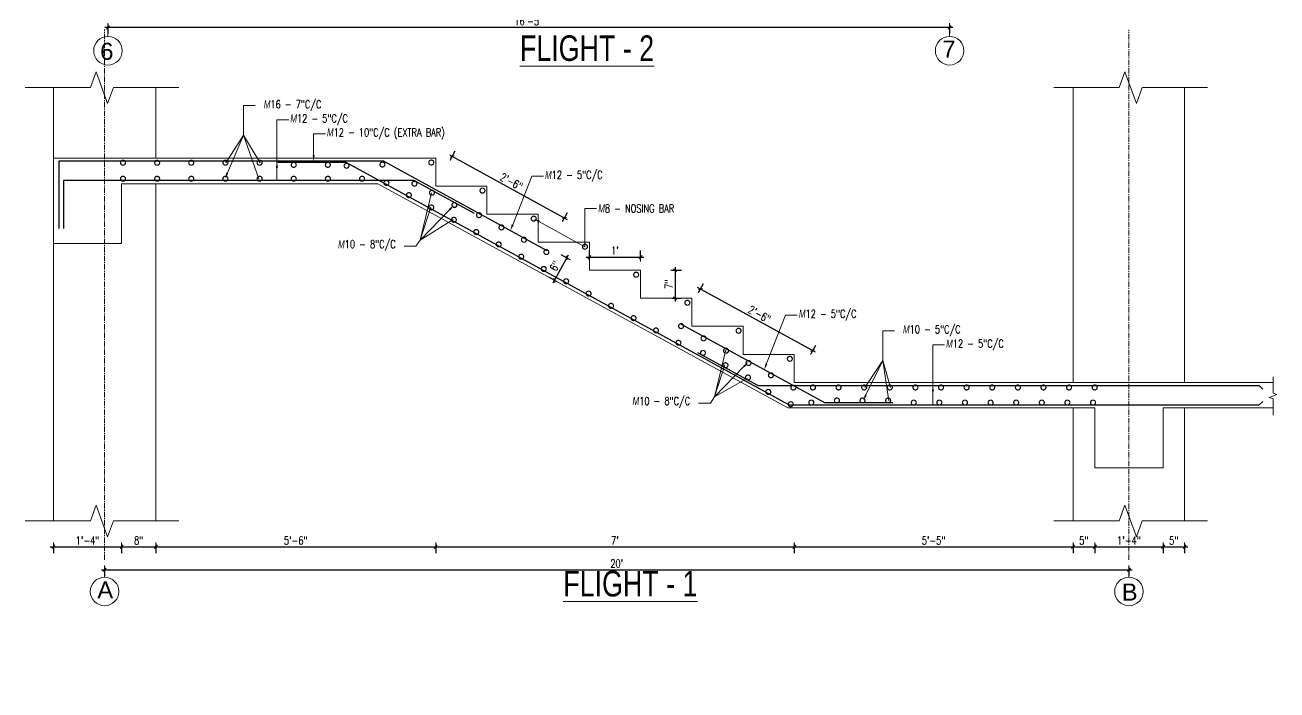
# Model space of a CAD drawing. Header units: inches. Extents: x 0 to 162649, y -36601 to -26324.
# Drawn here: x 159810.5 to 160103.8, y -30918.8 to -30762.9 of the extents above; entities that cross this region are included whole.
import ezdxf
from ezdxf import colors
from ezdxf.entities.mleader import LeaderData, LeaderLine
from ezdxf.enums import TextEntityAlignment as Align
from ezdxf.math import Vec2, Vec3

# ---------------------------------------------------------------- set-up
doc = ezdxf.new("R2010")
doc.units = ezdxf.units.IN
doc.header["$MEASUREMENT"] = 0
doc.linetypes.add('CENTER', pattern=[2, 1.25, -0.25, 0.25, -0.25])
for name, color, linetype, lineweight in [('CENTRE', 253, 'CENTER', 5), ('Dim', 1, 'Continuous', 13), ('Frame', 61, 'Continuous', 9), ('Grid', 9, 'Continuous', 13), ('Line', 31, 'Continuous', 5), ('Rein', 3, 'Continuous', 30), ('TEXT', 7, 'Continuous', 9), ('Title', 4, 'Continuous', 18)]:
    doc.layers.add(name, color=color, linetype=linetype, lineweight=lineweight)
doc.styles.add('Arial', font='arial.ttf', dxfattribs={"width": 0.8})
doc.styles.add('DIM', font='simplex.shx', dxfattribs={"width": 0.75})
doc.styles.add('S20', font='romans.shx', dxfattribs={"width": 0.75})
doc.styles.get("Standard").update_dxf_attribs({"font": 'arial.ttf'})
doc.dimstyles.new('d20', dxfattribs={"dimscale": 24, "dimtxt": 0.078125, "dimasz": 0.03125, "dimexe": 0.0625, "dimexo": 0.03125, "dimgap": 0.015625, "dimtad": 1, "dimtoh": 1, "dimdec": 0, "dimzin": 0, "dimdsep": 46, "dimlunit": 4, "dimtxsty": 'S20', "dimblk": 'OBLIQUE', "dimcen": 0.0625, "dimdle": 0.03125, "dimclrd": 256, "dimclre": 256, "dimclrt": 2, "dimadec": 0, "dimazin": 0, "dimtm": 1e-09, "dimtfac": 1, "dimtdec": 0, "dimtofl": 0, "dimtmove": 1, "dimatfit": 3, "dimfxl": 0.03125, "dimfxlon": 1, "dimtvp": 1, "dimfrac": 1, "dimtzin": 0, "dimarcsym": 0})

# ---------------------------------------------------------------- blocks, each defined once
blk = doc.blocks.new('_DotSmall')
at = {"color": 0, "linetype": 'ByBlock', "const_width": 0.5}
blk.add_lwpolyline([(-0.0625, 0, 1), (0.0625, 0, 1)], format="xyb", close=True, dxfattribs=at)
blk = doc.blocks.new('*U820')
at = {"layer": 'Rein', "xscale": 2.304, "yscale": 2.304, "zscale": 2.304}
blk.add_blockref('_DotSmall', (0, 0), dxfattribs=at)
blk = doc.blocks.new('*U821')
at = {"layer": 'Rein', "color": 0, "linetype": 'ByBlock', "lineweight": -2, "transparency": 16777216}
for p in [(0, 0), (8, 0), (16, 0), (24, 0), (32, 0), (40, 0), (48, 0), (56, 0)]:
    blk.add_blockref('*U820', p, dxfattribs=at)
blk = doc.blocks.new('_Oblique')
for p, q in [((-0.49, -0.49), (0.49, 0.49)), ((0, -1.37), (0, 1.38))]:
    blk.add_line(p, q)
blk = doc.blocks.new('*D851')
at = {"layer": 'Defpoints', "color": 0, "transparency": 16777216}
for p in [(159906.4, -30801.38), (159936.88, -30808.17), (159932.71, -30815.79)]:
    blk.add_point(p, dxfattribs=at)
at = {"layer": 'Dim', "lineweight": -2, "transparency": 16777216}
for p, q in [((159909.91, -30793.4), (159937.54, -30808.53)), ((159910.21, -30794.42), (159911.29, -30792.44)), ((159936.52, -30808.82), (159937.6, -30806.85))]:
    blk.add_line(p, q, dxfattribs=at)
at = {"layer": 'Dim', "lineweight": -2, "transparency": 16777216, "xscale": 0.75, "yscale": 0.75, "zscale": 0.75}
for p, rotation in [((159910.57, -30793.76), 151.2940474565774), ((159936.88, -30808.17), 331.2940474565775)]:
    blk.add_blockref('_Oblique', p, dxfattribs=dict(at, rotation=rotation))
at = {"layer": 'Dim', "color": 2, "transparency": 16777216, "insert": (159924.44, -30799.65), "char_height": 1.875, "attachment_point": 5, "rotation": 331.294, "style": 'S20'}
blk.add_mtext('2\'-6"', dxfattribs=at)
blk = doc.blocks.new('*D852')
at = {"layer": 'Defpoints', "color": 0, "transparency": 16777216}
for p in [(159968.7, -30824.84), (159964.21, -30833.04), (159990.53, -30847.45)]:
    blk.add_point(p, dxfattribs=at)
at = {"layer": 'Dim', "lineweight": -2, "transparency": 16777216}
for p, q in [((159968.34, -30825.5), (159969.43, -30823.53)), ((159995.68, -30839.61), (159968.05, -30824.48)), ((159994.66, -30839.91), (159995.74, -30837.94))]:
    blk.add_line(p, q, dxfattribs=at)
at = {"layer": 'Dim', "lineweight": -2, "transparency": 16777216, "xscale": 0.75, "yscale": 0.75, "zscale": 0.75}
for p, rotation in [((159968.7, -30824.84), 151.2940474566164), ((159995.02, -30839.25), 331.2940474566163)]:
    blk.add_blockref('_Oblique', p, dxfattribs=dict(at, rotation=rotation))
at = {"layer": 'Dim', "color": 2, "transparency": 16777216, "insert": (159982.58, -30830.74), "char_height": 1.875, "attachment_point": 5, "rotation": 331.294, "style": 'S20'}
blk.add_mtext('2\'-6"', dxfattribs=at)
blk = doc.blocks.new('*U822')
at = {"layer": 'Rein', "xscale": 2.304, "yscale": 2.304, "zscale": 2.304}
blk.add_blockref('_DotSmall', (0, 0), dxfattribs=at)
blk = doc.blocks.new('*U823')
at = {"layer": 'Rein', "color": 0, "linetype": 'ByBlock', "lineweight": -2, "transparency": 16777216}
for p in [(0, 0), (6, 0), (12, 0), (18, 0), (24, 0), (30, 0)]:
    blk.add_blockref('*U822', p, dxfattribs=at)
blk = doc.blocks.new('*D826')
at = {"layer": 'Defpoints', "color": 0, "transparency": 16777216}
for p in [(159954.72, -30817.32), (159942.72, -30820.42), (159954.72, -30820.42)]:
    blk.add_point(p, dxfattribs=at)
at = {"layer": 'Dim', "lineweight": -2, "transparency": 16777216}
for p, q in [((159941.97, -30817.32), (159955.47, -30817.32)), ((159942.72, -30818.07), (159942.72, -30815.82)), ((159954.72, -30818.07), (159954.72, -30815.82))]:
    blk.add_line(p, q, dxfattribs=at)
at = {"layer": 'Dim', "lineweight": -2, "transparency": 16777216, "xscale": 0.75, "yscale": 0.75, "zscale": 0.75, "rotation": 180}
blk.add_blockref('_Oblique', (159942.72, -30817.32), dxfattribs=at)
at = {"layer": 'Dim', "lineweight": -2, "transparency": 16777216, "xscale": 0.75, "yscale": 0.75, "zscale": 0.75}
blk.add_blockref('_Oblique', (159954.72, -30817.32), dxfattribs=at)
at = {"layer": 'Dim', "color": 2, "transparency": 16777216, "insert": (159948.72, -30815.82), "char_height": 1.875, "attachment_point": 5, "style": 'S20'}
blk.add_mtext("1'", dxfattribs=at)
blk = doc.blocks.new('*D827')
at = {"layer": 'Defpoints', "color": 0, "transparency": 16777216}
for p in [(159954.72, -30820.42), (159954.72, -30826.99), (159962.79, -30826.99)]:
    blk.add_point(p, dxfattribs=at)
at = {"layer": 'Dim', "lineweight": -2, "transparency": 16777216}
for p, q in [((159962.04, -30820.42), (159964.29, -30820.42)), ((159962.79, -30819.67), (159962.79, -30827.74)), ((159962.04, -30826.99), (159964.29, -30826.99))]:
    blk.add_line(p, q, dxfattribs=at)
at = {"layer": 'Dim', "lineweight": -2, "transparency": 16777216, "xscale": 0.75, "yscale": 0.75, "zscale": 0.75}
for p, rotation in [((159962.79, -30820.42), 90), ((159962.79, -30826.99), 270)]:
    blk.add_blockref('_Oblique', p, dxfattribs=dict(at, rotation=rotation))
at = {"layer": 'Dim', "color": 2, "transparency": 16777216, "insert": (159961.3, -30823.7), "char_height": 1.875, "attachment_point": 5, "rotation": 90, "style": 'S20'}
blk.add_mtext('7"', dxfattribs=at)
blk = doc.blocks.new('*D832')
at = {"layer": 'Defpoints', "color": 0, "transparency": 16777216}
for p in [(159942.72, -30820.42), (159934.51, -30822.77), (159939.84, -30825.68)]:
    blk.add_point(p, dxfattribs=at)
at = {"layer": 'Dim', "lineweight": -2, "transparency": 16777216}
for p, q in [((159937.76, -30816.85), (159934.15, -30823.42)), ((159938.05, -30817.86), (159936.08, -30816.78)), ((159935.17, -30823.13), (159933.2, -30822.05))]:
    blk.add_line(p, q, dxfattribs=at)
at = {"layer": 'Dim', "lineweight": -2, "transparency": 16777216, "xscale": 0.75, "yscale": 0.75, "zscale": 0.75}
for p, rotation in [((159937.4, -30817.5), 61.29404745630148), ((159934.51, -30822.77), 241.2940474563014)]:
    blk.add_blockref('_Oblique', p, dxfattribs=dict(at, rotation=rotation))
at = {"layer": 'Dim', "color": 2, "transparency": 16777216, "insert": (159934.65, -30819.42), "char_height": 1.875, "attachment_point": 5, "rotation": 61.294, "style": 'S20'}
blk.add_mtext('6"', dxfattribs=at)
blk = doc.blocks.new('*D837')
at = {"layer": 'Defpoints', "color": 0, "transparency": 16777216}
for p in [(159829.13, -30880.88), (160069.13, -30880.92), (160069.13, -30890.64)]:
    blk.add_point(p, dxfattribs=at)
at = {"layer": 'Dim', "lineweight": -2, "transparency": 16777216}
for p, q in [((159828.38, -30890.64), (160069.88, -30890.64)), ((159829.13, -30889.89), (159829.13, -30892.14)), ((160069.13, -30889.89), (160069.13, -30892.14))]:
    blk.add_line(p, q, dxfattribs=at)
at = {"layer": 'Dim', "lineweight": -2, "transparency": 16777216, "xscale": 0.75, "yscale": 0.75, "zscale": 0.75, "rotation": 180}
blk.add_blockref('_Oblique', (159829.13, -30890.64), dxfattribs=at)
at = {"layer": 'Dim', "lineweight": -2, "transparency": 16777216, "xscale": 0.75, "yscale": 0.75, "zscale": 0.75}
blk.add_blockref('_Oblique', (160069.13, -30890.64), dxfattribs=at)
at = {"layer": 'Dim', "color": 2, "transparency": 16777216, "insert": (159949.13, -30889.15), "char_height": 1.875, "attachment_point": 5, "style": 'S20'}
blk.add_mtext("20'", dxfattribs=at)
blk = doc.blocks.new('*D838')
at = {"layer": 'Defpoints', "color": 0, "transparency": 16777216}
for p in [(159817.13, -30814.13), (159833.13, -30814.13), (159833.13, -30885.25)]:
    blk.add_point(p, dxfattribs=at)
at = {"layer": 'Dim', "lineweight": -2, "transparency": 16777216}
for p, q in [((159817.13, -30884.5), (159817.13, -30886.75)), ((159833.13, -30884.5), (159833.13, -30886.75)), ((159816.38, -30885.25), (159833.88, -30885.25))]:
    blk.add_line(p, q, dxfattribs=at)
at = {"layer": 'Dim', "lineweight": -2, "transparency": 16777216, "xscale": 0.75, "yscale": 0.75, "zscale": 0.75, "rotation": 180}
blk.add_blockref('_Oblique', (159817.13, -30885.25), dxfattribs=at)
at = {"layer": 'Dim', "lineweight": -2, "transparency": 16777216, "xscale": 0.75, "yscale": 0.75, "zscale": 0.75}
blk.add_blockref('_Oblique', (159833.13, -30885.25), dxfattribs=at)
at = {"layer": 'Dim', "color": 2, "transparency": 16777216, "insert": (159825.13, -30883.76), "char_height": 1.875, "attachment_point": 5, "style": 'S20'}
blk.add_mtext('1\'-4"', dxfattribs=at)
blk = doc.blocks.new('*D839')
at = {"layer": 'Defpoints', "color": 0, "transparency": 16777216}
for p in [(159841.13, -30802.13), (159833.13, -30814.13), (159841.13, -30885.25)]:
    blk.add_point(p, dxfattribs=at)
at = {"layer": 'Dim', "lineweight": -2, "transparency": 16777216}
for p, q in [((159833.13, -30884.5), (159833.13, -30886.75)), ((159841.13, -30884.5), (159841.13, -30886.75)), ((159832.38, -30885.25), (159841.88, -30885.25))]:
    blk.add_line(p, q, dxfattribs=at)
at = {"layer": 'Dim', "lineweight": -2, "transparency": 16777216, "xscale": 0.75, "yscale": 0.75, "zscale": 0.75, "rotation": 180}
blk.add_blockref('_Oblique', (159833.13, -30885.25), dxfattribs=at)
at = {"layer": 'Dim', "lineweight": -2, "transparency": 16777216, "xscale": 0.75, "yscale": 0.75, "zscale": 0.75}
blk.add_blockref('_Oblique', (159841.13, -30885.25), dxfattribs=at)
at = {"layer": 'Dim', "color": 2, "transparency": 16777216, "insert": (159837.13, -30883.76), "char_height": 1.875, "attachment_point": 5, "style": 'S20'}
blk.add_mtext('8"', dxfattribs=at)
blk = doc.blocks.new('*D840')
at = {"layer": 'Defpoints', "color": 0, "transparency": 16777216}
for p in [(159906.72, -30794.13), (159841.13, -30802.13), (159906.72, -30885.25)]:
    blk.add_point(p, dxfattribs=at)
at = {"layer": 'Dim', "lineweight": -2, "transparency": 16777216}
for p, q in [((159841.13, -30884.5), (159841.13, -30886.75)), ((159906.72, -30884.5), (159906.72, -30886.75)), ((159840.38, -30885.25), (159907.47, -30885.25))]:
    blk.add_line(p, q, dxfattribs=at)
at = {"layer": 'Dim', "lineweight": -2, "transparency": 16777216, "xscale": 0.75, "yscale": 0.75, "zscale": 0.75, "rotation": 180}
blk.add_blockref('_Oblique', (159841.13, -30885.25), dxfattribs=at)
at = {"layer": 'Dim', "lineweight": -2, "transparency": 16777216, "xscale": 0.75, "yscale": 0.75, "zscale": 0.75}
blk.add_blockref('_Oblique', (159906.72, -30885.25), dxfattribs=at)
at = {"layer": 'Dim', "color": 2, "transparency": 16777216, "insert": (159873.92, -30883.76), "char_height": 1.875, "attachment_point": 5, "style": 'S20'}
blk.add_mtext('5\'-6"', dxfattribs=at)
blk = doc.blocks.new('*D841')
at = {"layer": 'Defpoints', "color": 0, "transparency": 16777216}
for p in [(159906.72, -30794.13), (159990.72, -30840.13), (159990.72, -30885.25)]:
    blk.add_point(p, dxfattribs=at)
at = {"layer": 'Dim', "lineweight": -2, "transparency": 16777216}
for p, q in [((159906.72, -30884.5), (159906.72, -30886.75)), ((159990.72, -30884.5), (159990.72, -30886.75)), ((159905.97, -30885.25), (159991.47, -30885.25))]:
    blk.add_line(p, q, dxfattribs=at)
at = {"layer": 'Dim', "lineweight": -2, "transparency": 16777216, "xscale": 0.75, "yscale": 0.75, "zscale": 0.75, "rotation": 180}
blk.add_blockref('_Oblique', (159906.72, -30885.25), dxfattribs=at)
at = {"layer": 'Dim', "lineweight": -2, "transparency": 16777216, "xscale": 0.75, "yscale": 0.75, "zscale": 0.75}
blk.add_blockref('_Oblique', (159990.72, -30885.25), dxfattribs=at)
at = {"layer": 'Dim', "color": 2, "transparency": 16777216, "insert": (159948.72, -30883.76), "char_height": 1.875, "attachment_point": 5, "style": 'S20'}
blk.add_mtext("7'", dxfattribs=at)
blk = doc.blocks.new('*D842')
at = {"layer": 'Defpoints', "color": 0, "transparency": 16777216}
for p in [(159990.72, -30846.7), (160056.03, -30846.7), (160056.03, -30885.25)]:
    blk.add_point(p, dxfattribs=at)
at = {"layer": 'Dim', "lineweight": -2, "transparency": 16777216}
for p, q in [((159990.72, -30884.5), (159990.72, -30886.75)), ((160056.03, -30884.5), (160056.03, -30886.75)), ((159989.97, -30885.25), (160056.78, -30885.25))]:
    blk.add_line(p, q, dxfattribs=at)
at = {"layer": 'Dim', "lineweight": -2, "transparency": 16777216, "xscale": 0.75, "yscale": 0.75, "zscale": 0.75, "rotation": 180}
blk.add_blockref('_Oblique', (159990.72, -30885.25), dxfattribs=at)
at = {"layer": 'Dim', "lineweight": -2, "transparency": 16777216, "xscale": 0.75, "yscale": 0.75, "zscale": 0.75}
blk.add_blockref('_Oblique', (160056.03, -30885.25), dxfattribs=at)
at = {"layer": 'Dim', "color": 2, "transparency": 16777216, "insert": (160023.37, -30883.76), "char_height": 1.875, "attachment_point": 5, "style": 'S20'}
blk.add_mtext('5\'-5"', dxfattribs=at)
blk = doc.blocks.new('*D843')
at = {"layer": 'Defpoints', "color": 0, "transparency": 16777216}
for p in [(160056.03, -30854.7), (160061.13, -30866.7), (160061.13, -30885.25)]:
    blk.add_point(p, dxfattribs=at)
at = {"layer": 'Dim', "lineweight": -2, "transparency": 16777216}
for p, q in [((160056.03, -30884.5), (160056.03, -30886.75)), ((160061.13, -30884.5), (160061.13, -30886.75)), ((160055.28, -30885.25), (160061.88, -30885.25))]:
    blk.add_line(p, q, dxfattribs=at)
at = {"layer": 'Dim', "lineweight": -2, "transparency": 16777216, "xscale": 0.75, "yscale": 0.75, "zscale": 0.75, "rotation": 180}
blk.add_blockref('_Oblique', (160056.03, -30885.25), dxfattribs=at)
at = {"layer": 'Dim', "lineweight": -2, "transparency": 16777216, "xscale": 0.75, "yscale": 0.75, "zscale": 0.75}
blk.add_blockref('_Oblique', (160061.13, -30885.25), dxfattribs=at)
at = {"layer": 'Dim', "color": 2, "transparency": 16777216, "insert": (160058.58, -30883.76), "char_height": 1.875, "attachment_point": 5, "style": 'S20'}
blk.add_mtext('5"', dxfattribs=at)
blk = doc.blocks.new('*D844')
at = {"layer": 'Defpoints', "color": 0, "transparency": 16777216}
for p in [(160061.13, -30866.7), (160077.13, -30866.7), (160077.13, -30885.25)]:
    blk.add_point(p, dxfattribs=at)
at = {"layer": 'Dim', "lineweight": -2, "transparency": 16777216}
for p, q in [((160061.13, -30884.5), (160061.13, -30886.75)), ((160077.13, -30884.5), (160077.13, -30886.75)), ((160060.38, -30885.25), (160077.88, -30885.25))]:
    blk.add_line(p, q, dxfattribs=at)
at = {"layer": 'Dim', "lineweight": -2, "transparency": 16777216, "xscale": 0.75, "yscale": 0.75, "zscale": 0.75, "rotation": 180}
blk.add_blockref('_Oblique', (160061.13, -30885.25), dxfattribs=at)
at = {"layer": 'Dim', "lineweight": -2, "transparency": 16777216, "xscale": 0.75, "yscale": 0.75, "zscale": 0.75}
blk.add_blockref('_Oblique', (160077.13, -30885.25), dxfattribs=at)
at = {"layer": 'Dim', "color": 2, "transparency": 16777216, "insert": (160069.13, -30883.76), "char_height": 1.875, "attachment_point": 5, "style": 'S20'}
blk.add_mtext('1\'-4"', dxfattribs=at)
blk = doc.blocks.new('*D853')
at = {"layer": 'Defpoints', "color": 0, "transparency": 16777216}
for p in [(160082.16, -30852.7), (160077.13, -30866.7), (160082.16, -30885.25)]:
    blk.add_point(p, dxfattribs=at)
at = {"layer": 'Dim', "lineweight": -2, "transparency": 16777216}
for p, q in [((160077.13, -30884.5), (160077.13, -30886.75)), ((160082.16, -30884.5), (160082.16, -30886.75)), ((160076.38, -30885.25), (160082.91, -30885.25))]:
    blk.add_line(p, q, dxfattribs=at)
at = {"layer": 'Dim', "lineweight": -2, "transparency": 16777216, "xscale": 0.75, "yscale": 0.75, "zscale": 0.75, "rotation": 180}
blk.add_blockref('_Oblique', (160077.13, -30885.25), dxfattribs=at)
at = {"layer": 'Dim', "lineweight": -2, "transparency": 16777216, "xscale": 0.75, "yscale": 0.75, "zscale": 0.75}
blk.add_blockref('_Oblique', (160082.16, -30885.25), dxfattribs=at)
at = {"layer": 'Dim', "color": 2, "transparency": 16777216, "insert": (160079.64, -30883.76), "char_height": 1.875, "attachment_point": 5, "style": 'S20'}
blk.add_mtext('5"', dxfattribs=at)
blk = doc.blocks.new('*D872')
at = {"layer": 'Defpoints', "color": 0, "transparency": 16777216}
for p in [(159829.93, -30741.12), (160027.12, -30741.12), (159829.93, -30763.53)]:
    blk.add_point(p, dxfattribs=at)
at = {"layer": 'Dim', "lineweight": -2, "transparency": 16777216}
for p, q in [((160027.87, -30763.53), (159829.18, -30763.53)), ((159829.93, -30762.78), (159829.93, -30765.03)), ((160027.12, -30762.78), (160027.12, -30765.03))]:
    blk.add_line(p, q, dxfattribs=at)
at = {"layer": 'Dim', "lineweight": -2, "transparency": 16777216, "xscale": 0.75, "yscale": 0.75, "zscale": 0.75, "rotation": 180}
blk.add_blockref('_Oblique', (159829.93, -30763.53), dxfattribs=at)
at = {"layer": 'Dim', "lineweight": -2, "transparency": 16777216, "xscale": 0.75, "yscale": 0.75, "zscale": 0.75}
blk.add_blockref('_Oblique', (160027.12, -30763.53), dxfattribs=at)
at = {"layer": 'Dim', "color": 2, "transparency": 16777216, "insert": (159928.52, -30762.04), "char_height": 1.875, "attachment_point": 5, "style": 'S20'}
blk.add_mtext('16\'-5"', dxfattribs=at)
blk = doc.blocks.new('Grid_Ver')
at = {"lineweight": 5}
blk.add_line((0, 131), (0, 0), dxfattribs=at)
blk.add_circle((0, 385), 254, dxfattribs=at)
blk.add_attdef('A', text='', height=200).set_placement((2, 300), align=Align.CENTER)

msp = doc.modelspace()

# ---------------------------------------------------------------- linework, layer by layer
at = {"layer": 'CENTRE'}
for p, q in [((159829.13, -30888.27), (159829.13, -30764.02)), ((160069.13, -30888.31), (160069.13, -30764.07))]:
    msp.add_line(p, q, dxfattribs=at)
at = {"layer": 'Frame'}
for p, q in [((159817.13, -30879.15), (159817.13, -30777.61)), ((159841.13, -30794.13), (159841.13, -30777.61)), ((160056.03, -30846.7), (160056.03, -30777.61)), ((160082.16, -30846.7), (160082.16, -30777.61)), ((159817.13, -30794.13), (159817.13, -30814.13)), ((159841.13, -30879.15), (159841.13, -30800.13)), ((159817.13, -30814.13), (159833.13, -30814.13)), ((159978.72, -30840.13), (159990.72, -30840.13)), ((159990.72, -30840.13), (159990.72, -30846.7)), ((159990.72, -30846.7), (160102.88, -30846.7)), ((160056.03, -30879.15), (160056.03, -30852.7)), ((160061.13, -30866.7), (160061.13, -30852.7)), ((160082.16, -30879.15), (160082.16, -30852.7))]:
    msp.add_line(p, q, dxfattribs=at)
for points in [[(159978.72, -30840.13), (159978.72, -30833.56), (159966.72, -30833.56), (159966.72, -30826.99), (159954.72, -30826.99), (159954.72, -30820.42), (159942.72, -30820.42), (159942.72, -30813.85), (159930.72, -30813.85), (159930.72, -30807.28), (159918.72, -30807.28), (159918.72, -30800.7), (159906.72, -30800.7), (159906.72, -30794.13), (159817.13, -30794.13)], [(160061.13, -30852.7), (159989.18, -30852.7), (159893.18, -30800.13), (159833.13, -30800.13), (159833.13, -30814.13)], [(160102.88, -30852.7), (160077.13, -30852.7), (160077.13, -30866.7)], [(160077.13, -30866.7), (160061.13, -30866.7)]]:
    msp.add_lwpolyline(points, dxfattribs=at)
at = {"layer": 'Line'}
for points in [[(159846.5, -30777.61), (159831.2, -30777.61), (159829.85, -30781.32), (159827.15, -30773.9), (159825.8, -30777.61), (159810.5, -30777.61)], [(160087.53, -30777.61), (160072.23, -30777.61), (160070.88, -30781.32), (160068.18, -30773.9), (160066.83, -30777.61), (160051.53, -30777.61)], [(160102.88, -30854.39), (160102.88, -30850.57), (160101.95, -30850.23), (160103.81, -30849.55), (160102.88, -30849.22), (160102.88, -30845.39)], [(159846.5, -30879.15), (159831.2, -30879.15), (159829.85, -30882.86), (159827.15, -30875.44), (159825.8, -30879.15), (159810.5, -30879.15)], [(160087.53, -30879.15), (160072.23, -30879.15), (160070.88, -30882.86), (160068.18, -30875.44), (160066.83, -30879.15), (160051.53, -30879.15)]]:
    msp.add_lwpolyline(points, dxfattribs=at)
at = {"layer": 'Rein'}
for p, q in [((159894.53, -30794.88), (159818.38, -30794.88)), ((159818.38, -30794.88), (159818.38, -30810.62)), ((159885.71, -30795.18), (159869.71, -30795.18)), ((159989.44, -30851.99), (159885.71, -30795.18)), ((159894.53, -30794.88), (159932.71, -30815.79)), ((159901.7, -30799.38), (159819.54, -30799.38)), ((159819.54, -30799.38), (159819.54, -30810.62)), ((159901.7, -30799.38), (159915.74, -30807.07)), ((159964.21, -30833.04), (159997.83, -30851.45)), ((159982.2, -30847.45), (159968.16, -30839.77)), ((159982.2, -30847.45), (160099.66, -30847.45)), ((160099.66, -30847.45), (160100.46, -30848.25)), ((159989.44, -30851.99), (160061.96, -30851.99)), ((159997.83, -30851.45), (160013.83, -30851.45)), ((160077.15, -30851.95), (160099.66, -30851.95)), ((160099.66, -30851.95), (160100.46, -30851.15))]:
    msp.add_line(p, q, dxfattribs=at)
msp.add_lwpolyline([(160061.96, -30851.99), (160077.15, -30851.95)], dxfattribs=at)

# ---------------------------------------------------------------- block references
at = {"layer": 'Grid'}
ref = msp.add_blockref('Grid_Ver', (159829.93, -30763.9), dxfattribs=dict(at, xscale=-0.01316249999654247, yscale=0.01316249999654247, zscale=0.01316249999654247, rotation=180))
ref.add_attrib('A', '6', dxfattribs={"layer": '0', "height": 4}).set_placement((159829.66, -30771.1), align=Align.CENTER)
ref = msp.add_blockref('Grid_Ver', (160027.12, -30763.9), dxfattribs=dict(at, xscale=-0.01316249999654247, yscale=0.01316249999654247, zscale=0.01316249999654247, rotation=180))
ref.add_attrib('A', '7', dxfattribs={"layer": '0', "height": 4}).set_placement((160026.95, -30770.6), align=Align.CENTER)
ref = msp.add_blockref('Grid_Ver', (159829.13, -30890.64), dxfattribs=dict(at, xscale=0.01316249999654247, yscale=0.01316249999654247, zscale=0.01316249999654247, rotation=180))
ref.add_attrib('A', 'A', dxfattribs={"layer": '0', "height": 4}).set_placement((159829.29, -30897.34), align=Align.CENTER)
ref = msp.add_blockref('Grid_Ver', (160069.13, -30890.64), dxfattribs=dict(at, xscale=0.01316249999654247, yscale=0.01316249999654247, zscale=0.01316249999654247, rotation=180))
ref.add_attrib('A', 'B', dxfattribs={"layer": '0', "height": 4}).set_placement((160069.29, -30897.84), align=Align.CENTER)
at = {"layer": 'Rein', "xscale": 2.304, "yscale": 2.304, "zscale": 2.304}
for p in [(159833.45, -30795.22), (159841.45, -30795.22), (159849.45, -30795.22), (159857.45, -30795.22), (159865.45, -30795.22), (159873.45, -30795.72), (159881.45, -30795.72), (159905.68, -30795.17), (159917.68, -30801.75), (159929.68, -30808.32), (159941.68, -30814.89), (159953.68, -30821.46), (159965.68, -30828.03), (159977.68, -30834.6), (159989.68, -30841.17), (159995.1, -30847.89, 0.21), (160001.1, -30847.89, 0.21), (160007.1, -30847.89, 0.21), (160013.1, -30847.89, 0.21), (160019.1, -30847.89, 0.21), (160025.1, -30847.89, 0.21), (160031.1, -30847.89, 0.21), (160037.1, -30847.89, 0.21), (160043.1, -30847.89, 0.21), (160049.1, -30847.89, 0.21), (160055.1, -30847.89, 0.21), (160061.1, -30847.89, 0.21), (159994.71, -30851.43, 0.21), (160000.71, -30850.93, 0.21), (160006.71, -30850.93, 0.21), (160012.71, -30850.93, 0.21), (160018.71, -30851.43, 0.21), (160024.71, -30851.43, 0.21), (160030.71, -30851.43, 0.21), (160036.71, -30851.43, 0.21), (160042.71, -30851.43, 0.21), (160048.71, -30851.43, 0.21), (160054.71, -30851.43, 0.21), (160060.71, -30851.43, 0.21)]:
    msp.add_blockref('_DotSmall', p, dxfattribs=at)
at = {"layer": 'Rein', "zscale": 2.304}
for p, xscale, yscale, rotation in [((159885.84, -30795.92), 2.304, 2.304, 331.295294027015), ((159894.23, -30795.63), 2.304, 2.304, 331.295294027015), ((159895.17, -30799.94), -2.304000000000001, 2.304000000000001, 331.2928008860916), ((159901.73, -30800.13), 2.304, 2.304, 331.295294027015), ((159900.43, -30802.82), -2.304000000000001, 2.304000000000001, 331.2928008860916), ((159905.83, -30802.24), 2.304, 2.304, 331.295294027015), ((159905.69, -30805.7), -2.304000000000001, 2.304000000000001, 331.2928008860916), ((159911.09, -30805.12), 2.304, 2.304, 331.295294027015), ((159910.96, -30808.59), -2.304000000000001, 2.304000000000001, 331.2928008860916), ((159916.86, -30807.5), 2.304, 2.304, 331.295294027015), ((159916.22, -30811.47), -2.304000000000001, 2.304000000000001, 331.2928008860916), ((159922.12, -30810.38), 2.304, 2.304, 331.295294027015), ((159921.48, -30814.35), -2.304000000000001, 2.304000000000001, 331.2928008860916), ((159927.38, -30813.27), 2.304, 2.304, 331.295294027015), ((159926.74, -30817.23), -2.304000000000001, 2.304000000000001, 331.2928008860916), ((159932.64, -30816.15), 2.304, 2.304, 331.295294027015), ((159932.01, -30820.11), -2.304000000000001, 2.304000000000001, 331.2928008860916), ((159937.27, -30823), -2.304000000000001, 2.304000000000001, 331.2928008860916), ((159942.53, -30825.88), -2.304000000000001, 2.304000000000001, 331.2928008860916), ((159947.79, -30828.76), -2.304000000000001, 2.304000000000001, 331.2928008860916), ((159953.06, -30831.64), -2.304000000000001, 2.304000000000001, 331.2928008860916), ((159958.32, -30834.52), -2.304000000000001, 2.304000000000001, 331.2928008860916), ((159963.58, -30837.41), -2.304000000000001, 2.304000000000001, 331.2928008860916), ((159969.34, -30839.79), -2.304000000000001, 2.304000000000001, 331.2928008860916), ((159974.61, -30842.67), -2.304000000000001, 2.304000000000001, 331.2928008860916), ((159979.87, -30845.55), -2.304000000000001, 2.304000000000001, 331.2928008860916), ((159984.63, -30848.93), -2.304000000000001, 2.304000000000001, 331.2928008860916), ((159989.89, -30851.82), -2.304000000000001, 2.304000000000001, 331.2928008860916)]:
    msp.add_blockref('_DotSmall', p, dxfattribs=dict(at, xscale=xscale, yscale=yscale, rotation=rotation))
at = {"layer": 'Rein'}
msp.add_blockref('*U821', (159833.45, -30798.97), dxfattribs=at)
at = {"layer": 'Rein', "xscale": -1, "rotation": 331.2928008860916}
msp.add_blockref('*U823', (159990.52, -30847.92), dxfattribs=at)

# ---------------------------------------------------------------- dimensions: what is measured, and where the dimension line sits
at = {"layer": 'Dim'}
for base, p1, p2, angle, picture, middle in [((159829.93, -30763.53), (160027.12, -30741.12), (159829.93, -30741.12), 180, '*D872', (159928.52, -30762.04)), ((159962.79, -30826.99), (159954.72, -30820.42), (159954.72, -30826.99), 90, '*D827', (159961.3, -30823.7))]:
    dim = msp.add_linear_dim(base=base, p1=p1, p2=p2, angle=angle, dimstyle='d20', dxfattribs=at)
    dim.commit()
    dim.dimension.update_dxf_attribs({"geometry": picture, "text_midpoint": middle})
for base, p1, p2, picture, middle in [((159906.72, -30885.25), (159841.13, -30802.13), (159906.72, -30794.13), '*D840', (159873.92, -30883.76)), ((159990.72, -30885.25), (159906.72, -30794.13), (159990.72, -30840.13), '*D841', (159948.72, -30883.76)), ((159841.13, -30885.25), (159833.13, -30814.13), (159841.13, -30802.13), '*D839', (159837.13, -30883.76)), ((159833.13, -30885.25), (159817.13, -30814.13), (159833.13, -30814.13), '*D838', (159825.13, -30883.76)), ((159954.72, -30817.32), (159942.72, -30820.42), (159954.72, -30820.42), '*D826', (159948.72, -30815.82)), ((160056.03, -30885.25), (159990.72, -30846.7), (160056.03, -30846.7), '*D842', (160023.37, -30883.76)), ((160082.16, -30885.25), (160077.13, -30866.7), (160082.16, -30852.7), '*D853', (160079.64, -30883.76)), ((160061.13, -30885.25), (160056.03, -30854.7), (160061.13, -30866.7), '*D843', (160058.58, -30883.76)), ((160077.13, -30885.25), (160061.13, -30866.7), (160077.13, -30866.7), '*D844', (160069.13, -30883.76)), ((160069.13, -30890.64), (159829.13, -30880.88), (160069.13, -30880.92), '*D837', (159949.13, -30889.15))]:
    dim = msp.add_linear_dim(base=base, p1=p1, p2=p2, dimstyle='d20', dxfattribs=at)
    dim.commit()
    dim.dimension.update_dxf_attribs({"geometry": picture, "text_midpoint": middle})
for p1, p2, distance, picture, middle in [((159906.4, -30801.38), (159932.71, -30815.79), 8.69, '*D851', (159924.44, -30799.65)), ((159942.72, -30820.42), (159939.84, -30825.68), -6.07, '*D832', (159934.65, -30819.42)), ((159990.53, -30847.45), (159964.21, -30833.04), -9.35, '*D852', (159982.58, -30830.74))]:
    dim = msp.add_aligned_dim(p1=p1, p2=p2, distance=distance, dimstyle='d20', dxfattribs=at)
    dim.commit()
    dim.dimension.update_dxf_attribs({"geometry": picture, "text_midpoint": middle})

# ---------------------------------------------------------------- leaders
at = {"layer": 'TEXT'}
ml = msp.add_multileader_mtext('Standard', dxfattribs=at)
ml.set_content('{\\Fgothici|c0;M\\Fromans|c0;16 - 7"C/C}', color=256, style='DIM')
ml.set_leader_properties(color=1, linetype='ByLayer', lineweight=9)
ml.build(insert=Vec2(0, 0))
ml.multileader.update_dxf_attribs({"text_right_attachment_type": 2, "dogleg_length": 0.114, "arrow_head_size": 1.5, "scale": 24})
ctx = ml.context
ctx.base_point, ctx.scale, ctx.char_height, ctx.arrow_head_size, ctx.landing_gap_size, ctx.plane_origin = Vec3(159864.42, -30781.83), 24, 1.875, 1.5, 0.375, Vec3(159861.86, -30798.95)
ctx.right_attachment, ctx.text_align_type = 2, 2
notes = []
notes.append((ctx, [(0, (1, 1, 0), (159861.69, -30781.83), (1, 0), 2.74, [(7, [(159857.31, -30798.99), (159861.69, -30788.78), (159857.57, -30795.22), (159861.69, -30788.78), (159865.57, -30795.22), (159861.69, -30788.78), (159865.31, -30798.99), (159861.69, -30788.78)], 0, [])])]))
ctx.mtext.insert, ctx.mtext.alignment, ctx.mtext.flow_direction = Vec3(159879.93, -30780.58), 3, 5
ml = msp.add_multileader_mtext('Standard', dxfattribs=at)
ml.set_content('{\\Fgothici|c0;\\W0.75;M\\Fromans|c0;12 - 5"C/C}', color=256, style='DIM')
ml.set_leader_properties(color=1, linetype='ByLayer', lineweight=9)
ml.build(insert=Vec2(0, 0))
ml.multileader.update_dxf_attribs({"text_right_attachment_type": 2, "dogleg_length": 0.25, "arrow_head_size": 1.5, "scale": 24})
ctx = ml.context
ctx.base_point, ctx.scale, ctx.char_height, ctx.arrow_head_size, ctx.landing_gap_size, ctx.plane_origin = Vec3(159872.27, -30785.15), 24, 1.875, 1.5, 0.375, Vec3(159864.04, -30793.09)
ctx.right_attachment = 2
notes.append((ctx, [(0, (1, 1, 0), (159869.53, -30785.15), (1, 0), 2.74, [(0, [(159869.53, -30794.88), (159869.53, -30799.38)], 0, [])])]))
ctx.mtext.insert, ctx.mtext.flow_direction = Vec3(159872.65, -30783.9), 5
ml = msp.add_multileader_mtext('Standard', dxfattribs=at)
ml.set_content('{\\Fgothici|c0;\\W0.75;M\\Fromans|c0;12 - 10"C/C (EXTRA BAR)}', color=256, style='DIM')
ml.set_leader_properties(color=1, linetype='ByLayer', lineweight=9)
ml.build(insert=Vec2(0, 0))
ml.multileader.update_dxf_attribs({"text_right_attachment_type": 2, "dogleg_length": 0.25, "arrow_head_size": 1.5, "scale": 24})
ctx = ml.context
ctx.base_point, ctx.scale, ctx.char_height, ctx.arrow_head_size, ctx.landing_gap_size, ctx.plane_origin = Vec3(159880.85, -30788.42), 24, 1.875, 1.5, 0.375, Vec3(159872.62, -30797.98)
ctx.right_attachment = 2
notes.append((ctx, [(0, (1, 1, 0), (159878.12, -30788.42), (1, 0), 2.74, [(1, [(159878.12, -30794.88)], 0, [])])]))
ctx.mtext.insert, ctx.mtext.flow_direction = Vec3(159881.23, -30787.17), 5
ml = msp.add_multileader_mtext('Standard', dxfattribs=at)
ml.set_content('{\\Fgothici|c0;\\W0.75;M\\Fromans|c0;12 - 5"C/C}', color=256, style='DIM')
ml.set_leader_properties(color=1, linetype='ByLayer', lineweight=9)
ml.build(insert=Vec2(0, 0))
ml.multileader.update_dxf_attribs({"text_right_attachment_type": 2, "dogleg_length": 0.25, "arrow_head_size": 1.5, "scale": 24})
ctx = ml.context
ctx.base_point, ctx.scale, ctx.char_height, ctx.arrow_head_size, ctx.landing_gap_size, ctx.plane_origin = Vec3(159931.96, -30798.37), 24, 1.875, 1.5, 0.375, Vec3(159923.73, -30805.95)
ctx.right_attachment = 2
notes.append((ctx, [(0, (1, 1, 0), (159929.22, -30798.37), (1, 0), 2.74, [(0, [(159924.21, -30811.14)], 0, [])])]))
ctx.mtext.insert, ctx.mtext.flow_direction = Vec3(159932.33, -30797.12), 5
ml = msp.add_multileader_mtext('Standard', dxfattribs=at)
ml.set_content('{\\Fgothici|c0;M\\Fromans|c0;10 - 8"C/C}', color=256, style='DIM')
ml.set_leader_properties(color=1, linetype='ByLayer', lineweight=9)
ml.build(insert=Vec2(0, 0))
ml.multileader.update_dxf_attribs({"text_right_attachment_type": 2, "dogleg_length": 0.114, "arrow_head_size": 1.5, "scale": 24})
ctx = ml.context
ctx.base_point, ctx.scale, ctx.char_height, ctx.arrow_head_size, ctx.landing_gap_size, ctx.plane_origin = Vec3(159883.47, -30814.62), 24, 1.875, 1.5, 0.375, Vec3(159902.86, -30803.17)
ctx.right_attachment = 2
notes.append((ctx, [(0, (1, 1, 0), (159902.09, -30814.8), (-1, 0), 2.74, [(7, [(159911, -30805.15), (159903.04, -30813.34), (159910.83, -30808.52), (159903.04, -30813.34), (159905.56, -30805.66), (159903.04, -30813.34), (159905.74, -30802.27), (159903.04, -30813.34)], 0, [])])]))
ctx.mtext.insert, ctx.mtext.flow_direction = Vec3(159883.84, -30813.37), 5
ml = msp.add_multileader_mtext('Standard', dxfattribs=at)
ml.set_content('{\\Fgothici|c0;\\W0.75;M\\Fromans|c0;8 - NOSING BAR}', color=256, style='DIM')
ml.set_leader_properties(color=1, linetype='ByLayer', lineweight=9)
ml.build(insert=Vec2(0, 0))
ml.multileader.update_dxf_attribs({"text_right_attachment_type": 2, "dogleg_length": 0.25, "arrow_head_size": 1.5, "scale": 24})
ctx = ml.context
ctx.base_point, ctx.scale, ctx.char_height, ctx.arrow_head_size, ctx.landing_gap_size, ctx.plane_origin = Vec3(159944.41, -30805.93), 24, 1.875, 1.5, 0.375, Vec3(159937.44, -30811.42)
ctx.right_attachment = 2
notes.append((ctx, [(0, (1, 1, 0), (159941.68, -30805.93), (1, 0), 2.74, [(0, [(159929.68, -30808.32), (159941.68, -30814.89)], 0, [])])]))
ctx.mtext.insert, ctx.mtext.flow_direction = Vec3(159944.79, -30804.99), 5
ml = msp.add_multileader_mtext('Standard', dxfattribs=at)
ml.set_content('{\\Fgothici|c0;\\W0.75;M\\Fromans|c0;12 - 5"C/C}', color=256, style='DIM')
ml.set_leader_properties(color=1, linetype='ByLayer', lineweight=9)
ml.build(insert=Vec2(0, 0))
ml.multileader.update_dxf_attribs({"text_right_attachment_type": 2, "dogleg_length": 0.25, "arrow_head_size": 1.5, "scale": 24})
ctx = ml.context
ctx.base_point, ctx.scale, ctx.char_height, ctx.arrow_head_size, ctx.landing_gap_size, ctx.plane_origin = Vec3(159991.42, -30830.93, 0.21), 24, 1.875, 1.5, 0.375, Vec3(159983.19, -30838.51, 0.21)
ctx.right_attachment = 2
notes.append((ctx, [(0, (1, 1, 0), (159988.69, -30830.93, 0.21), (1, 0), 2.74, [(0, [(159983.68, -30843.7, 0.21)], 0, [])])]))
ctx.mtext.insert, ctx.mtext.flow_direction = Vec3(159991.8, -30829.68, 0.21), 5
ml = msp.add_multileader_mtext('Standard', dxfattribs=at)
ml.set_content('{\\Fgothici|c0;\\W0.75;M\\Fromans|c0;10 - 5"C/C}', color=256, style='DIM')
ml.set_leader_properties(color=1, linetype='ByLayer', lineweight=9)
ml.build(insert=Vec2(0, 0))
ml.multileader.update_dxf_attribs({"text_right_attachment_type": 2, "dogleg_length": 0.114, "arrow_head_size": 1.5, "scale": 24})
ctx = ml.context
ctx.base_point, ctx.scale, ctx.char_height, ctx.arrow_head_size, ctx.landing_gap_size, ctx.plane_origin = Vec3(160014.18, -30834.58, 0.21), 24, 1.875, 1.5, 0.375, Vec3(160012.37, -30851.7, 0.21)
ctx.right_attachment, ctx.text_align_type = 2, 2
notes.append((ctx, [(0, (1, 1, 0), (160011.45, -30834.58, 0.21), (1, 0), 2.74, [(7, [(160006.85, -30850.95, 0.21), (160011.44, -30841.53, 0.21), (160007.24, -30847.91, 0.21), (160011.44, -30841.53, 0.21), (160013.24, -30847.89, 0.21), (160011.44, -30841.53, 0.21), (160012.84, -30850.99, 0.21), (160011.44, -30841.53, 0.21)], 0, [])])]))
ctx.mtext.insert, ctx.mtext.alignment, ctx.mtext.flow_direction = Vec3(160029.69, -30833.33, 0.21), 3, 5
ml = msp.add_multileader_mtext('Standard', dxfattribs=at)
ml.set_content('{\\Fgothici|c0;\\W0.75;M\\Fromans|c0;12 - 5"C/C}', color=256, style='DIM')
ml.set_leader_properties(color=1, linetype='ByLayer', lineweight=9)
ml.build(insert=Vec2(0, 0))
ml.multileader.update_dxf_attribs({"text_right_attachment_type": 2, "dogleg_length": 0.25, "arrow_head_size": 1.5, "scale": 24})
ctx = ml.context
ctx.base_point, ctx.scale, ctx.char_height, ctx.arrow_head_size, ctx.landing_gap_size, ctx.plane_origin = Vec3(160025.92, -30837.93, 0.21), 24, 1.875, 1.5, 0.375, Vec3(160017.69, -30845.51, 0.21)
ctx.right_attachment = 2
notes.append((ctx, [(0, (1, 1, 0), (160023.19, -30837.93, 0.21), (1, 0), 2.74, [(0, [(160023.19, -30847.31, 0.21), (160023.19, -30851.99, 0.21)], 0, [])])]))
ctx.mtext.insert, ctx.mtext.flow_direction = Vec3(160026.3, -30836.68, 0.21), 5
ml = msp.add_multileader_mtext('Standard', dxfattribs=at)
ml.set_content('{\\Fgothici|c0;M\\Fromans|c0;10 - 8"C/C}', color=256, style='DIM')
ml.set_leader_properties(color=1, linetype='ByLayer', lineweight=9)
ml.build(insert=Vec2(0, 0))
ml.multileader.update_dxf_attribs({"text_right_attachment_type": 2, "dogleg_length": 0.114, "arrow_head_size": 1.5, "scale": 24})
ctx = ml.context
ctx.base_point, ctx.scale, ctx.char_height, ctx.arrow_head_size, ctx.landing_gap_size, ctx.plane_origin = Vec3(159952.44, -30851.38), 24, 1.875, 1.5, 0.375, Vec3(159971.84, -30839.93)
ctx.right_attachment = 2
notes.append((ctx, [(0, (1, 1, 0), (159971.06, -30851.56), (-1, 0), 2.74, [(7, [(159979.98, -30841.91), (159972.01, -30850.1), (159979.8, -30845.68), (159972.01, -30850.1), (159974.48, -30842.61), (159972.01, -30850.1), (159974.71, -30839.03), (159972.01, -30850.1)], 0, [])])]))
ctx.mtext.insert, ctx.mtext.flow_direction = Vec3(159952.82, -30850.13), 5
at = {"layer": 'Title'}
ml = msp.add_multileader_mtext('Standard', dxfattribs=at)
ml.set_content('{\\W0.75;\\LFLIGHT - 2}', color=256, style='Arial')
ml.set_leader_properties(color=1, linetype='ByLayer', lineweight=9)
ml.build(insert=Vec2(0, 0))
ml.multileader.update_dxf_attribs({"leader_type": 0, "has_dogleg": 0, "text_left_attachment_type": 5, "text_right_attachment_type": 5, "dogleg_length": 0, "arrow_head_size": 2.25, "scale": 24})
ctx = ml.context
ctx.base_point, ctx.scale, ctx.char_height, ctx.arrow_head_size, ctx.landing_gap_size, ctx.plane_origin = Vec3(159926.87, -30772.66), 24, 6, 2.25, 0, Vec3(159945.64, -30803.06)
ctx.left_attachment, ctx.right_attachment, ctx.text_align_type = 5, 5, 1
notes.append((ctx, [(0, (1, 1, 0), (159926.87, -30772.66), (1, 0), 0, [(0, [(159926.87, -30794.38)], 0, [])])]))
ctx.mtext.insert, ctx.mtext.alignment, ctx.mtext.flow_direction = Vec3(159942.16, -30765.36), 2, 5
ml = msp.add_multileader_mtext('Standard', dxfattribs=at)
ml.set_content('{\\W0.75;\\LFLIGHT - 1}', color=256, style='Arial')
ml.set_leader_properties(color=1, linetype='ByLayer', lineweight=9)
ml.build(insert=Vec2(0, 0))
ml.multileader.update_dxf_attribs({"leader_type": 0, "has_dogleg": 0, "text_left_attachment_type": 5, "text_right_attachment_type": 5, "dogleg_length": 0, "arrow_head_size": 2.25, "scale": 24})
ctx = ml.context
ctx.base_point, ctx.scale, ctx.char_height, ctx.arrow_head_size, ctx.landing_gap_size, ctx.plane_origin = Vec3(159937.43, -30898.18), 24, 6, 2.25, 0, Vec3(159918.66, -30924.18)
ctx.left_attachment, ctx.right_attachment, ctx.text_align_type = 5, 5, 1
notes.append((ctx, [(0, (1, 1, 0), (159937.43, -30898.18), (1, 0), 0, [(0, [(159937.43, -30915.51)], 0, [])])]))
ctx.mtext.insert, ctx.mtext.alignment, ctx.mtext.flow_direction = Vec3(159952.32, -30890.87), 2, 5
for ctx, leaders in notes:
    for number, flags, end, landing, length, lines in leaders:
        leader = LeaderData()
        leader.index, (leader.has_last_leader_line, leader.has_dogleg_vector, leader.attachment_direction) = number, flags
        leader.last_leader_point, leader.dogleg_vector, leader.dogleg_length = Vec3(end), Vec3(landing), length
        for number, points, colour, breaks in lines:
            line = LeaderLine()
            line.index, line.vertices, line.color, line.breaks = number, Vec3.list(points), colors.encode_raw_color(colour), breaks
            leader.lines.append(line)
        ctx.leaders.append(leader)

doc.saveas('drawing.dxf')
